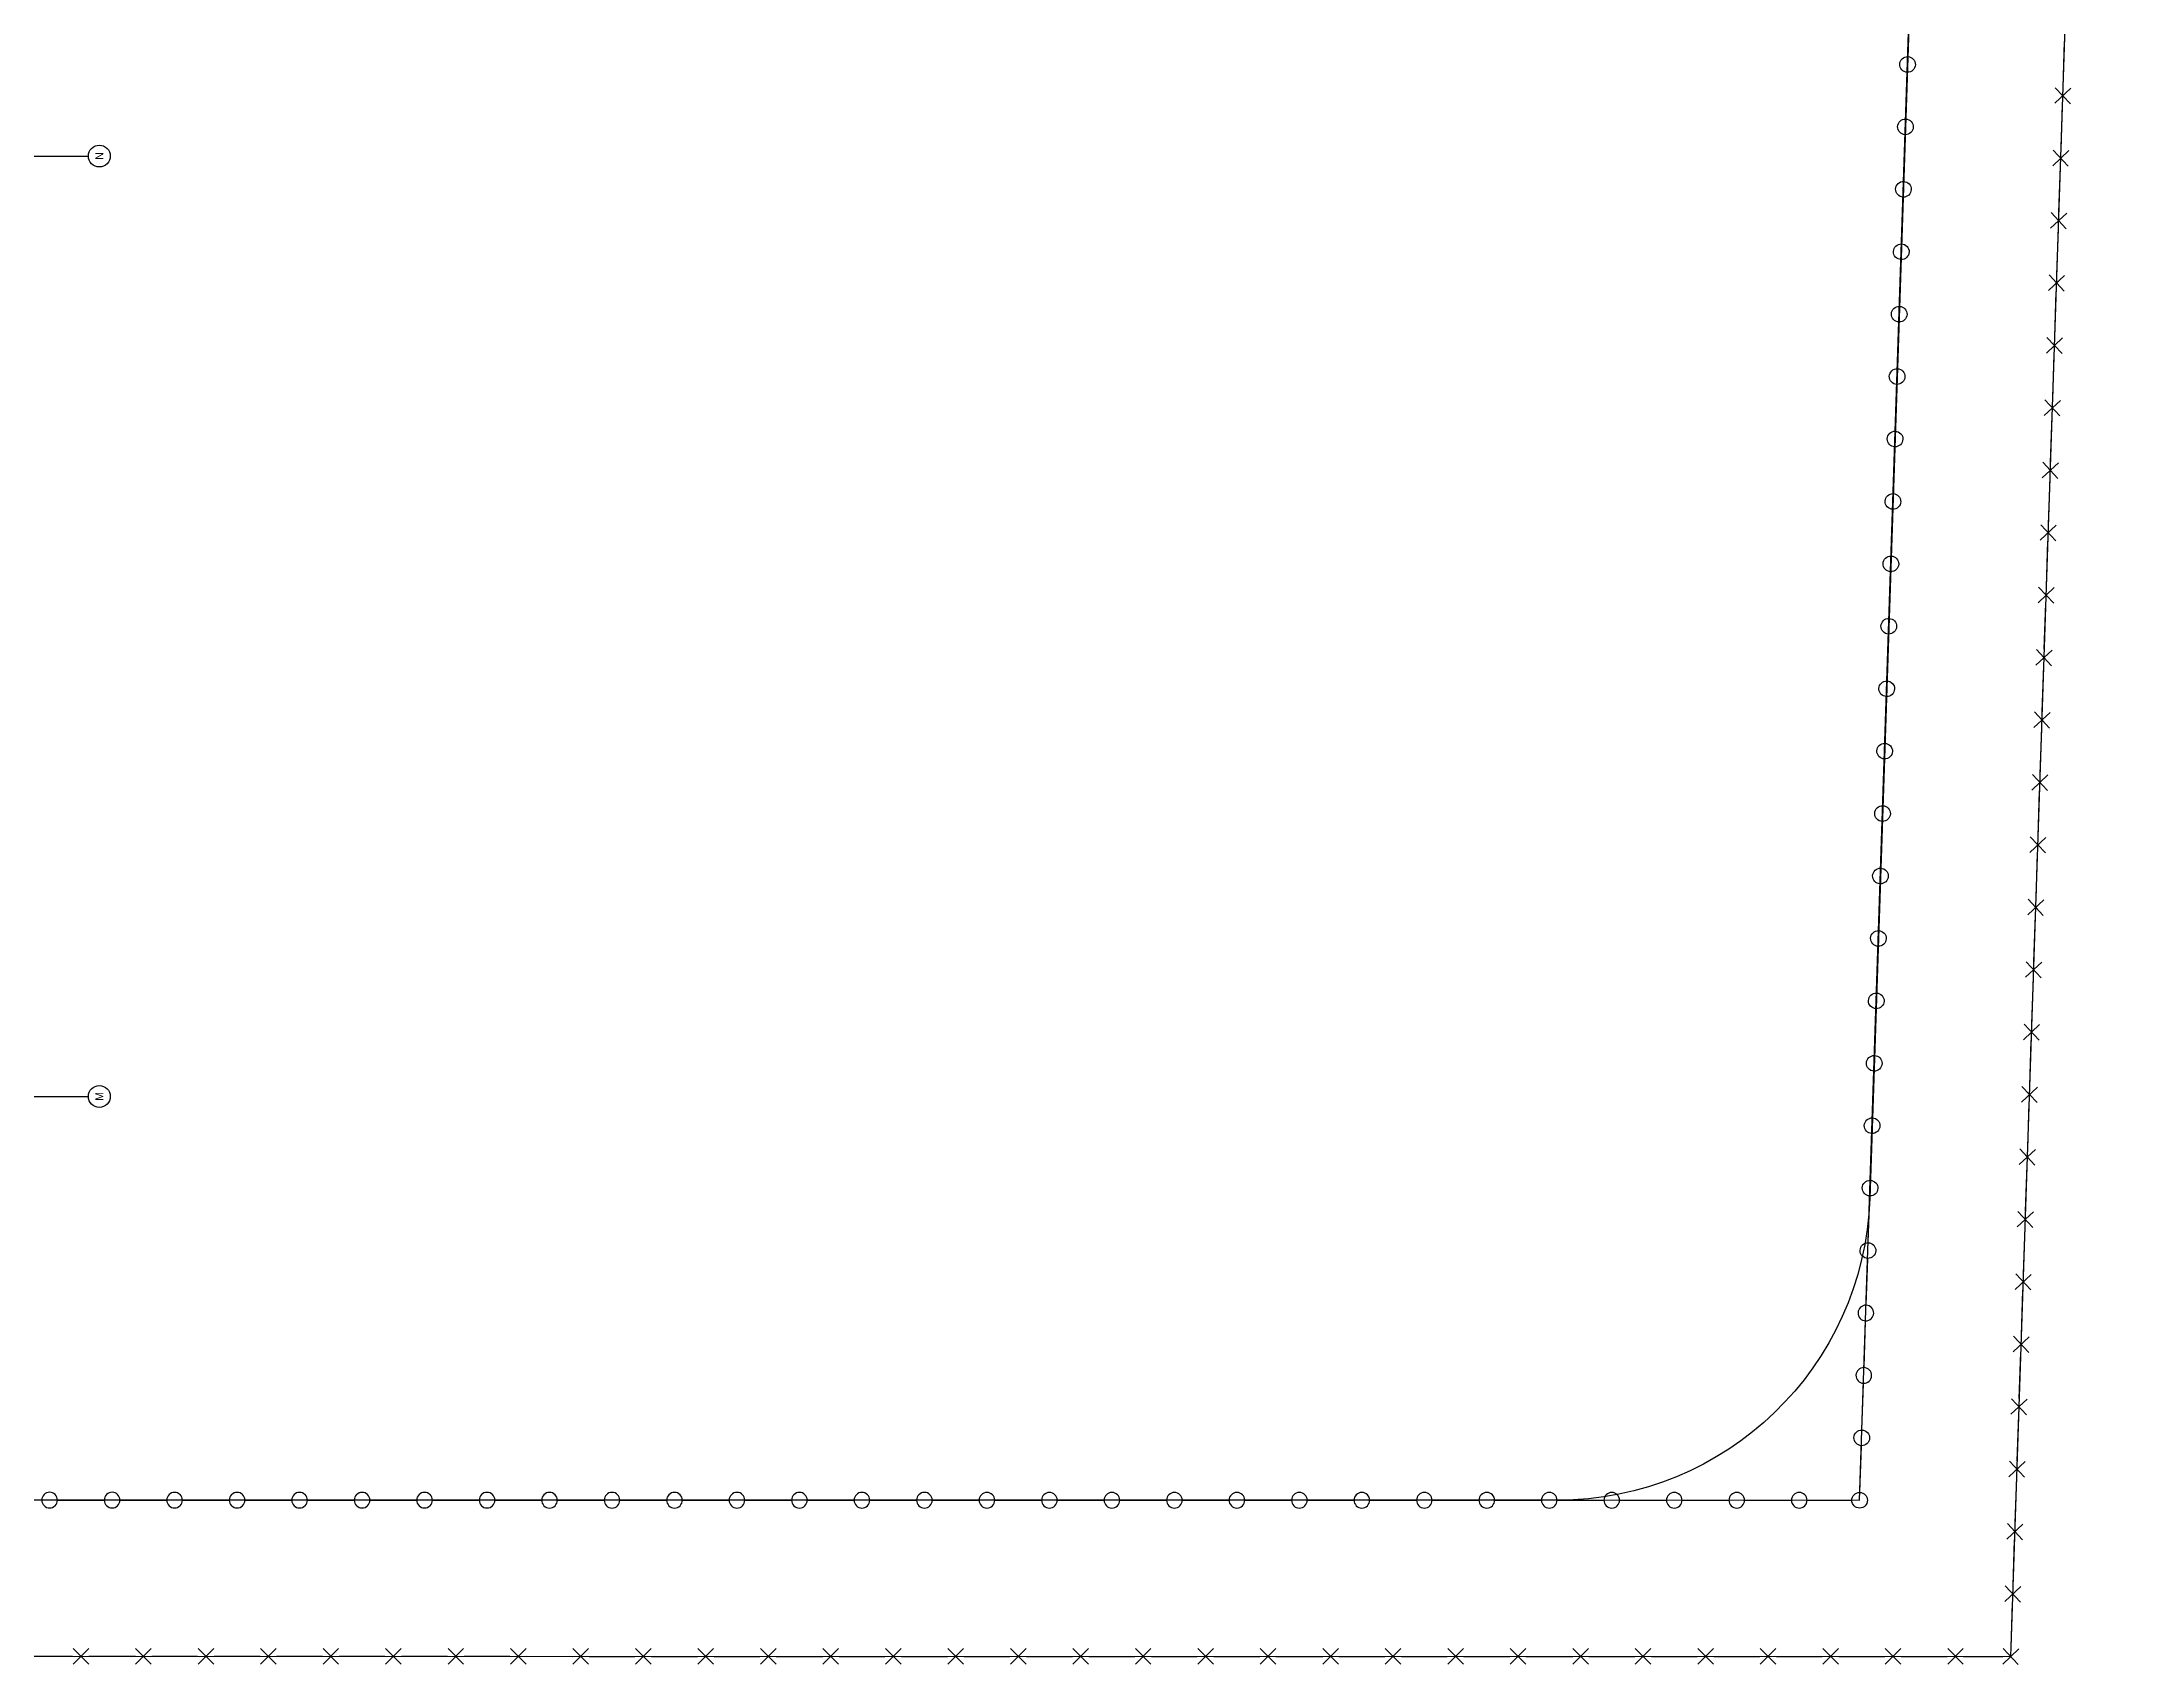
# Model space of a CAD drawing. Header units: millimetres. Extents: x -10134 to 185601, y -10232 to 93662.
# Drawn here: x 118873 to 185349, y -10232 to 41734 of the extents above; entities that cross this region are included whole.
import ezdxf
from ezdxf.enums import TextEntityAlignment as Align

# ---------------------------------------------------------------- set-up
doc = ezdxf.new("R2010")
doc.units = ezdxf.units.MM
doc.header["$LTSCALE"] = 100
doc.layers.add('AL$7A---_STRAMIEN', color=1, linetype='Continuous')
doc.layers.add('Terreinsituatie', color=7, linetype='Continuous')
doc.styles.add('Tsfont40', font='TSfont40.shx')

msp = doc.modelspace()

# ---------------------------------------------------------------- linework, layer by layer
at = {"layer": 'AL$7A---_STRAMIEN'}
for p, q in [((51704, 38066), (120372, 38066)), ((51704, 7956), (120372, 7956))]:
    msp.add_line(p, q, dxfattribs=at)
for centre in [(120722, 38066), (120722, 7956)]:
    msp.add_circle(centre, 350, dxfattribs=at)
at = {"layer": 'Terreinsituatie'}
for p, q in [((183309, 39756), (183826, 40239)), ((183809, 39739), (183326, 40255)), ((183243, 37757), (183759, 38240)), ((183742, 37740), (183259, 38256)), ((183176, 35758), (183692, 36241)), ((183676, 35741), (183193, 36257)), ((183109, 33759), (183626, 34242)), ((183609, 33742), (183126, 34259)), ((183043, 31760), (183559, 32243)), ((183542, 31743), (183059, 32260)), ((182976, 29761), (183492, 30244)), ((183476, 29744), (182993, 30261)), ((182909, 27762), (183426, 28245)), ((183409, 27746), (182926, 28262)), ((182843, 25763), (183359, 26246)), ((183342, 25747), (182859, 26263)), ((182776, 23764), (183292, 24247)), ((183276, 23748), (182793, 24264)), ((182709, 21766), (183226, 22249)), ((183209, 21749), (182726, 22265)), ((182643, 19767), (183159, 20250)), ((183142, 19750), (182659, 20266)), ((182576, 17768), (183092, 18251)), ((183076, 17751), (182593, 18267)), ((182509, 15769), (183026, 16252)), ((183009, 15752), (182526, 16269)), ((182443, 13770), (182959, 14253)), ((182942, 13753), (182459, 14270)), ((182376, 11771), (182892, 12254)), ((182876, 11754), (182393, 12271)), ((182309, 9772), (182826, 10255)), ((182809, 9756), (182326, 10272)), ((182243, 7773), (182759, 8256)), ((182742, 7757), (182259, 8273)), ((182176, 5774), (182692, 6257)), ((182676, 5758), (182193, 6274)), ((182109, 3776), (182626, 4259)), ((182609, 3759), (182126, 4275)), ((182043, 1777), (182559, 2260)), ((182542, 1760), (182059, 2276)), ((181976, -222), (182492, 261)), ((182476, -239), (181993, 277)), ((181909, -2221), (182426, -1738)), ((182409, -2238), (181926, -1721)), ((181843, -4220), (182359, -3737)), ((182342, -4237), (181859, -3720)), ((181776, -6219), (182292, -5736)), ((182276, -6236), (181793, -5719)), ((181709, -8218), (182226, -7735)), ((182209, -8234), (181726, -7718)), ((119883, -9720), (120383, -10220)), ((119883, -10220), (120383, -9720)), ((121883, -9721), (122383, -10221)), ((121883, -10221), (122383, -9721)), ((123883, -9721), (124383, -10221)), ((123883, -10221), (124383, -9721)), ((125883, -9721), (126383, -10221)), ((125883, -10221), (126383, -9721)), ((127883, -9721), (128383, -10221)), ((127883, -10221), (128383, -9721)), ((129883, -9721), (130383, -10221)), ((129883, -10221), (130383, -9721)), ((131883, -9721), (132383, -10221)), ((131883, -10221), (132383, -9721)), ((133883, -9721), (134383, -10221)), ((133883, -10221), (134383, -9721)), ((135883, -9722), (136383, -10222)), ((135883, -10222), (136383, -9722)), ((137883, -9722), (138383, -10222)), ((137883, -10222), (138383, -9722)), ((139883, -9722), (140383, -10222)), ((139883, -10222), (140383, -9722)), ((141883, -9722), (142383, -10222)), ((141883, -10222), (142383, -9722)), ((143883, -9722), (144383, -10222)), ((143883, -10222), (144383, -9722)), ((145883, -9722), (146383, -10222)), ((145883, -10222), (146383, -9722)), ((147883, -9723), (148383, -10223)), ((147883, -10223), (148383, -9723)), ((149883, -9723), (150383, -10223)), ((149883, -10223), (150383, -9723)), ((151883, -9723), (152383, -10223)), ((151883, -10223), (152383, -9723)), ((153883, -9723), (154383, -10223)), ((153883, -10223), (154383, -9723)), ((155883, -9723), (156383, -10223)), ((155883, -10223), (156383, -9723)), ((157883, -9723), (158383, -10223)), ((157883, -10223), (158383, -9723)), ((159883, -9723), (160383, -10223)), ((159883, -10223), (160383, -9723)), ((161883, -9724), (162383, -10224)), ((161883, -10224), (162383, -9724)), ((163883, -9724), (164383, -10224)), ((163883, -10224), (164383, -9724)), ((165883, -9724), (166383, -10224)), ((165883, -10224), (166383, -9724)), ((167883, -9724), (168383, -10224)), ((167883, -10224), (168383, -9724)), ((169883, -9724), (170383, -10224)), ((169883, -10224), (170383, -9724)), ((171883, -9724), (172383, -10224)), ((171883, -10224), (172383, -9724)), ((173883, -9725), (174383, -10225)), ((173883, -10225), (174383, -9725)), ((175883, -9725), (176383, -10225)), ((175883, -10225), (176383, -9725)), ((177883, -9725), (178383, -10225)), ((177883, -10225), (178383, -9725)), ((179883, -9725), (180383, -10225)), ((179883, -10225), (180383, -9725))]:
    msp.add_line(p, q, dxfattribs=at)
msp.add_lwpolyline([(118584, -4970), (118584, -9970), (181901, -9975), (185349, 93410), (-9883, 93411), (-9882, 88410), (169840, 88410, -0.424012), (179835, 78077), (177387, 4693, -0.404505), (167392, -4974)], format="xyb", close=True, dxfattribs=at)
for points in [[(181901, -9975), (185349, 93410), (-9883, 93410), (-9867, -9960)], [(177065, -4975), (180179, 88410), (-4882, 88410), (-4868, -4961)]]:
    msp.add_lwpolyline(points, close=True, dxfattribs=at)
at = {"layer": 'Terreinsituatie', "linetype": 'Continuous'}
for points in [[(178607, 41266), (178656, 42732)], [(183576, 40264), (183625, 41729)], [(178540, 39267), (178589, 40733)], [(183510, 38265), (183559, 39731)], [(178474, 37268), (178523, 38734)], [(183443, 36266), (183492, 37732)], [(178407, 35270), (178456, 36735)], [(183376, 34267), (183425, 35733)], [(178340, 33271), (178389, 34736)], [(183310, 32268), (183359, 33734)], [(178273, 31255), (178323, 32754)], [(183243, 30269), (183292, 31735)], [(178207, 29273), (178256, 30739)], [(183176, 28254), (183226, 29753)], [(178140, 27274), (178189, 28740)], [(183110, 26271), (183159, 27737)], [(178074, 25275), (178123, 26741)], [(183043, 24272), (183092, 25738)], [(178007, 23276), (178056, 24742)], [(182976, 22274), (183025, 23739)], [(177940, 21277), (177989, 22743)], [(182910, 20275), (182959, 21741)], [(177874, 19278), (177923, 20744)], [(182843, 18276), (182892, 19742)], [(177807, 17280), (177856, 18745)], [(182776, 16277), (182825, 17743)], [(177740, 15281), (177789, 16746)], [(182710, 14278), (182759, 15744)], [(177674, 13282), (177723, 14748)], [(182643, 12279), (182692, 13745)], [(177607, 11283), (177656, 12749)], [(182576, 10280), (182625, 11746)], [(177540, 9284), (177589, 10750)], [(182510, 8281), (182559, 9747)], [(177473, 7268), (177523, 8768)], [(182443, 6282), (182492, 7748)], [(177407, 5286), (177456, 6752)], [(182376, 4284), (182425, 5749)], [(177340, 3287), (177389, 4753)], [(182309, 2268), (182359, 3767)], [(177274, 1288), (177323, 2754)], [(182243, 286), (182292, 1752)], [(177207, -710), (177256, 755)], [(182176, -1713), (182225, -247)], [(177140, -2709), (177189, -1244)], [(182110, -3712), (182159, -2246)], [(177074, -4708), (177123, -3242)], [(182043, -5711), (182092, -4245)], [(119398, -4970), (120865, -4970)], [(121398, -4970), (122865, -4971)], [(123398, -4971), (124865, -4971)], [(125398, -4971), (126865, -4971)], [(127382, -4971), (128882, -4971)], [(129398, -4971), (130865, -4971)], [(131398, -4971), (132865, -4971)], [(133398, -4971), (134865, -4972)], [(135398, -4972), (136865, -4972)], [(137382, -4972), (138882, -4972)], [(139398, -4972), (140865, -4972)], [(141398, -4972), (142865, -4972)], [(143398, -4972), (144865, -4972)], [(145398, -4972), (146865, -4972)], [(147398, -4972), (148865, -4973)], [(149398, -4973), (150865, -4973)], [(151382, -4973), (152882, -4973)], [(153398, -4973), (154865, -4973)], [(155398, -4973), (156865, -4973)], [(157398, -4973), (158865, -4973)], [(159382, -4973), (160882, -4974)], [(161398, -4974), (162865, -4974)], [(163398, -4974), (164865, -4974)], [(165398, -4974), (166865, -4974)], [(167398, -4974), (168865, -4974)], [(169398, -4974), (170865, -4974)], [(171398, -4974), (172865, -4974)], [(173382, -4974), (174882, -4975)], [(175390, -4975), (176807, -4975)], [(181976, -7710), (182025, -6244)], [(181910, -9709), (181959, -8243)], [(118399, -9970), (119866, -9970)], [(120383, -9970), (121883, -9971)], [(122399, -9971), (123866, -9971)], [(124399, -9971), (125866, -9971)], [(126399, -9971), (127866, -9971)], [(128399, -9971), (129866, -9971)], [(130399, -9971), (131866, -9971)], [(132399, -9971), (133866, -9971)], [(134383, -9971), (135883, -9972)], [(136399, -9972), (137866, -9972)], [(138399, -9972), (139866, -9972)], [(140399, -9972), (141866, -9972)], [(142383, -9972), (143883, -9972)], [(144399, -9972), (145866, -9972)], [(146399, -9972), (147866, -9973)], [(148399, -9973), (149866, -9973)], [(150399, -9973), (151866, -9973)], [(152399, -9973), (153866, -9973)], [(154399, -9973), (155866, -9973)], [(156399, -9973), (157866, -9973)], [(158383, -9973), (159883, -9973)], [(160399, -9973), (161866, -9974)], [(162399, -9974), (163866, -9974)], [(164399, -9974), (165866, -9974)], [(166383, -9974), (167883, -9974)], [(168399, -9974), (169866, -9974)], [(170399, -9974), (171866, -9974)], [(172399, -9974), (173866, -9975)], [(174399, -9975), (175866, -9975)], [(176399, -9975), (177866, -9975)], [(178399, -9975), (179866, -9975)], [(180385, -9975), (181648, -9975)]]:
    msp.add_lwpolyline(points, dxfattribs=at)
at = {"layer": 'Terreinsituatie'}
for points in [[(181644, -10218), (182158, -9732)], [(182144, -10232), (181658, -9718)]]:
    msp.add_lwpolyline(points, dxfattribs=at)
msp.add_circle((177065, -4975), 250, dxfattribs=at)
for centre, major_axis, start_param, end_param in [((178598, 41000), (-177, 177), -0.818736, 5.464449), ((178531, 39001), (-177, 177), -0.818736, 5.464449), ((178465, 37002), (-177, 177), -0.818736, 5.464449), ((178398, 35003), (-177, 177), -0.818736, 5.464449), ((178331, 33004), (-177, 177), -0.818736, 5.464449), ((178265, 31005), (-177, 177), -0.818736, 5.464449), ((178198, 29006), (-177, 177), -0.818736, 5.464449), ((178131, 27007), (-177, 177), -0.818736, 5.464449), ((178065, 25009), (-177, 177), -0.818736, 5.464449), ((177998, 23010), (-177, 177), -0.818736, 5.464449), ((177931, 21011), (-177, 177), -0.818736, 5.464449), ((177865, 19012), (-177, 177), -0.818736, 5.464449), ((177798, 17013), (-177, 177), -0.818736, 5.464449), ((177731, 15014), (-177, 177), -0.818736, 5.464449), ((177665, 13015), (-177, 177), -0.818736, 5.464449), ((177598, 11016), (-177, 177), -0.818736, 5.464449), ((177531, 9017), (-177, 177), -0.818736, 5.464449), ((177465, 7019), (-177, 177), -0.818736, 5.464449), ((177398, 5020), (-177, 177), -0.818736, 5.464449), ((177331, 3021), (-177, 177), -0.818736, 5.464449), ((177265, 1022), (-177, 177), -0.818736, 5.464449), ((177198, -977), (-177, 177), -0.818736, 5.464449), ((177132, -2976), (-177, 177), -0.818736, 5.464449), ((119132, -4970), (-177, 177), 3.926914, 10.210099), ((121132, -4970), (-177, 177), 3.926914, 10.210099), ((123132, -4971), (-177, 177), 3.926914, 10.210099), ((125132, -4971), (-177, 177), 3.926914, 10.210099), ((127132, -4971), (-177, 177), 3.926914, 10.210099), ((129132, -4971), (-177, 177), 3.926914, 10.210099), ((131132, -4971), (177, 177), 5.49771, 11.780895), ((133132, -4971), (177, 177), 5.49771, 11.780895), ((135132, -4972), (177, 177), 5.49771, 11.780895), ((137132, -4972), (177, 177), 5.49771, 11.780895), ((139132, -4972), (177, 177), 5.49771, 11.780895), ((141132, -4972), (177, 177), 5.49771, 11.780895), ((143132, -4972), (177, 177), 5.49771, 11.780895), ((145132, -4972), (177, 177), 5.49771, 11.780895), ((147132, -4972), (177, 177), 5.49771, 11.780895), ((149132, -4973), (177, 177), 5.49771, 11.780895), ((151132, -4973), (177, 177), 5.49771, 11.780895), ((153132, -4973), (177, 177), 5.49771, 11.780895), ((155132, -4973), (177, 177), 5.49771, 11.780895), ((157132, -4973), (177, 177), 5.49771, 11.780895), ((159132, -4973), (177, 177), 5.49771, 11.780895), ((161132, -4974), (177, 177), 5.49771, 11.780895), ((163132, -4974), (177, 177), 5.49771, 11.780895), ((165132, -4974), (177, 177), 5.49771, 11.780895), ((167132, -4974), (177, 177), 5.49771, 11.780895), ((169132, -4974), (177, 177), 5.49771, 11.780895), ((171132, -4974), (177, 177), 5.49771, 11.780895), ((173132, -4974), (177, 177), 5.49771, 11.780895), ((175132, -4975), (177, 177), 5.49771, 11.780895)]:
    msp.add_ellipse(centre, major_axis=major_axis, ratio=1, start_param=start_param, end_param=end_param, dxfattribs=at)

# ---------------------------------------------------------------- texts
at = {"layer": 'AL$7A---_STRAMIEN', "style": 'Tsfont40'}
for s, p in [('N', (120722, 38066)), ('M', (120722, 7956))]:
    msp.add_text(s, height=250, rotation=90, dxfattribs=at).set_placement(p, align=Align.MIDDLE_CENTER)

doc.saveas('drawing.dxf')
